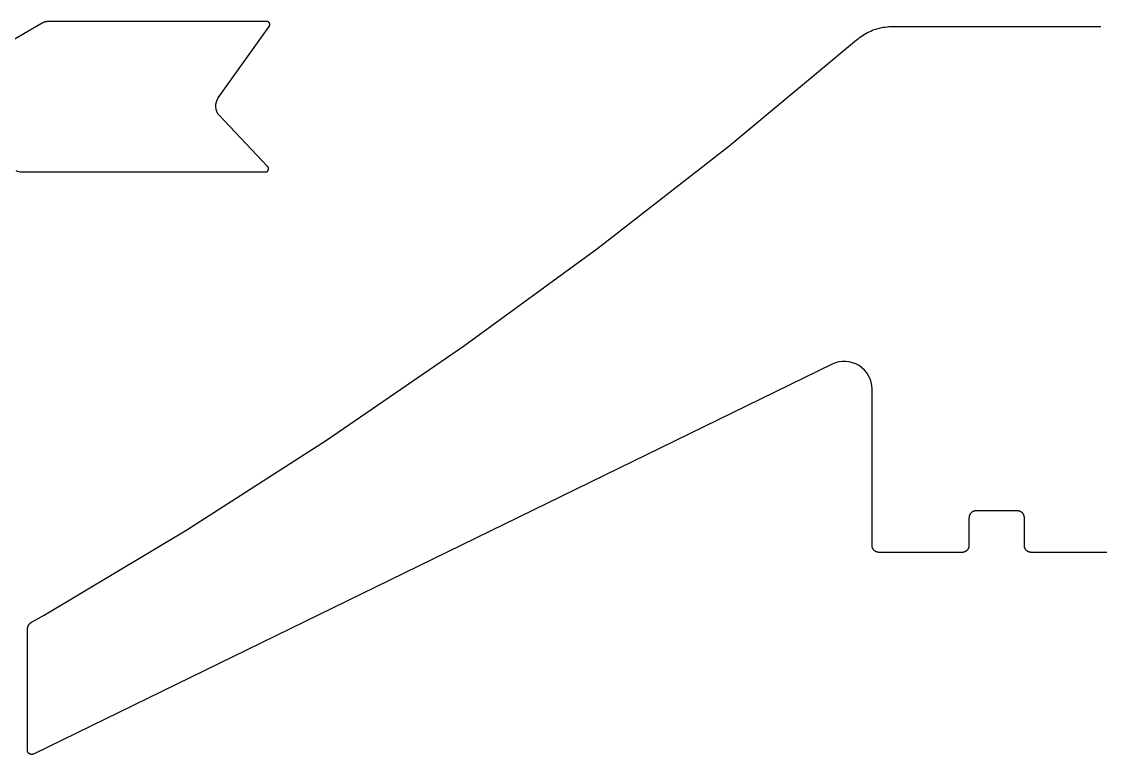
# Model space of a CAD drawing. Extents: x -3038 to -58, y -1919 to -667.
# Drawn here: x -1468 to -688, y -1224 to -694 of the extents above; entities that cross this region are included whole.
import ezdxf

# ---------------------------------------------------------------- set-up
doc = ezdxf.new("R2010")
doc.units = 0
doc.layers.add('DEFAULT', color=7, linetype='CONTINUOUS')

msp = doc.modelspace()

# ---------------------------------------------------------------- linework, layer by layer
at = {"layer": 'DEFAULT'}
for p, q in [((-1452.75, -695.63), (-1550.78, -752.16)), ((-1452.5, -695.5), (-1452.75, -695.63)), ((-1452.25, -695.36), (-1452.5, -695.5)), ((-1451.99, -695.24), (-1452.25, -695.36)), ((-1451.73, -695.13), (-1451.99, -695.24)), ((-1451.47, -695.02), (-1451.73, -695.13)), ((-1451.2, -694.92), (-1451.47, -695.02)), ((-1450.93, -694.83), (-1451.2, -694.92)), ((-1450.66, -694.76), (-1450.93, -694.83)), ((-1450.39, -694.68), (-1450.66, -694.76)), ((-1450.11, -694.62), (-1450.39, -694.68)), ((-1449.83, -694.57), (-1450.11, -694.62)), ((-1449.55, -694.53), (-1449.83, -694.57)), ((-1449.27, -694.49), (-1449.55, -694.53)), ((-1448.98, -694.47), (-1449.27, -694.49)), ((-1448.7, -694.45), (-1448.98, -694.47)), ((-1448.42, -694.45), (-1448.7, -694.45)), ((-1290.16, -694.45), (-1448.42, -694.45)), ((-1325.69, -749.63), (-1288.77, -698.13)), ((-1290.13, -694.45), (-1290.16, -694.45)), ((-1290.1, -694.45), (-1290.13, -694.45)), ((-1290.06, -694.45), (-1290.1, -694.45)), ((-1290.03, -694.45), (-1290.06, -694.45)), ((-1290, -694.46), (-1290.03, -694.45)), ((-1289.97, -694.46), (-1290, -694.46)), ((-1289.94, -694.46), (-1289.97, -694.46)), ((-1289.91, -694.47), (-1289.94, -694.46)), ((-1289.87, -694.48), (-1289.91, -694.47)), ((-1289.84, -694.48), (-1289.87, -694.48)), ((-1289.81, -694.49), (-1289.84, -694.48)), ((-1289.78, -694.5), (-1289.81, -694.49)), ((-1289.75, -694.51), (-1289.78, -694.5)), ((-1289.72, -694.51), (-1289.75, -694.51)), ((-1289.68, -694.52), (-1289.72, -694.51)), ((-1289.65, -694.54), (-1289.68, -694.52)), ((-1289.62, -694.55), (-1289.65, -694.54)), ((-1289.59, -694.56), (-1289.62, -694.55)), ((-1289.56, -694.57), (-1289.59, -694.56)), ((-1289.53, -694.59), (-1289.56, -694.57)), ((-1289.49, -694.6), (-1289.53, -694.59)), ((-1289.46, -694.61), (-1289.49, -694.6)), ((-1289.43, -694.63), (-1289.46, -694.61)), ((-1289.4, -694.65), (-1289.43, -694.63)), ((-1289.37, -694.66), (-1289.4, -694.65)), ((-1289.34, -694.68), (-1289.37, -694.66)), ((-1289.31, -694.7), (-1289.34, -694.68)), ((-1289.28, -694.72), (-1289.31, -694.7)), ((-1289.25, -694.74), (-1289.28, -694.72)), ((-1289.22, -694.76), (-1289.25, -694.74)), ((-1289.19, -694.78), (-1289.22, -694.76)), ((-1289.17, -694.8), (-1289.19, -694.78)), ((-1289.14, -694.83), (-1289.17, -694.8)), ((-1289.11, -694.85), (-1289.14, -694.83)), ((-1289.08, -694.87), (-1289.11, -694.85)), ((-1289.06, -694.9), (-1289.08, -694.87)), ((-1289.03, -694.92), (-1289.06, -694.9)), ((-1289, -694.95), (-1289.03, -694.92)), ((-1288.98, -694.97), (-1289, -694.95)), ((-1288.95, -695), (-1288.98, -694.97)), ((-1288.93, -695.03), (-1288.95, -695)), ((-1288.9, -695.05), (-1288.93, -695.03)), ((-1288.88, -695.08), (-1288.9, -695.05)), ((-1288.85, -695.11), (-1288.88, -695.08)), ((-1288.83, -695.14), (-1288.85, -695.11)), ((-1288.81, -695.17), (-1288.83, -695.14)), ((-1288.76, -695.23), (-1288.81, -695.17)), ((-1288.77, -698.13), (-1288.73, -698.08)), ((-1288.72, -695.29), (-1288.76, -695.23)), ((-1288.73, -698.08), (-1288.69, -698.02)), ((-1288.68, -695.35), (-1288.72, -695.29)), ((-1288.69, -698.02), (-1288.66, -697.95)), ((-1288.64, -695.42), (-1288.68, -695.35)), ((-1288.66, -697.95), (-1288.62, -697.89)), ((-1288.61, -695.48), (-1288.64, -695.42)), ((-1288.62, -697.89), (-1288.59, -697.82)), ((-1288.58, -695.55), (-1288.61, -695.48)), ((-1288.59, -697.82), (-1288.55, -697.76)), ((-1288.54, -695.62), (-1288.58, -695.55)), ((-1288.55, -697.76), (-1288.52, -697.69)), ((-1288.52, -695.68), (-1288.54, -695.62)), ((-1288.49, -695.75), (-1288.52, -695.68)), ((-1288.52, -697.69), (-1288.49, -697.61)), ((-1288.46, -695.82), (-1288.49, -695.75)), ((-1288.49, -697.61), (-1288.47, -697.54)), ((-1288.47, -697.54), (-1288.44, -697.47)), ((-1288.44, -695.89), (-1288.46, -695.82)), ((-1288.42, -695.96), (-1288.44, -695.89)), ((-1288.44, -697.47), (-1288.42, -697.39)), ((-1288.4, -696.04), (-1288.42, -695.96)), ((-1288.42, -697.39), (-1288.4, -697.31)), ((-1288.38, -696.11), (-1288.4, -696.04)), ((-1288.4, -697.31), (-1288.38, -697.23)), ((-1288.37, -696.19), (-1288.38, -696.11)), ((-1288.38, -697.23), (-1288.37, -697.15)), ((-1288.35, -696.27), (-1288.37, -696.19)), ((-1288.37, -697.15), (-1288.35, -697.07)), ((-1288.34, -696.35), (-1288.35, -696.27)), ((-1288.35, -697.07), (-1288.34, -696.99)), ((-1288.33, -696.43), (-1288.34, -696.35)), ((-1288.34, -696.99), (-1288.33, -696.91)), ((-1288.33, -696.51), (-1288.33, -696.43)), ((-1288.32, -696.59), (-1288.33, -696.51)), ((-1288.33, -696.83), (-1288.32, -696.75)), ((-1288.33, -696.91), (-1288.33, -696.83)), ((-1288.32, -696.67), (-1288.32, -696.59)), ((-1288.32, -696.75), (-1288.32, -696.67)), ((-854.27, -701.27), (-853.02, -700.76)), ((-853.02, -700.76), (-851.76, -700.29)), ((-851.76, -700.29), (-850.48, -699.87)), ((-850.48, -699.87), (-849.18, -699.49)), ((-849.18, -699.49), (-847.87, -699.15)), ((-847.87, -699.15), (-846.56, -698.85)), ((-846.56, -698.85), (-845.23, -698.61)), ((-845.23, -698.61), (-843.89, -698.4)), ((-843.89, -698.4), (-842.55, -698.24)), ((-842.55, -698.24), (-841.21, -698.13)), ((-841.21, -698.13), (-839.86, -698.06)), ((-839.86, -698.06), (-838.51, -698.04)), ((-838.51, -698.04), (-688.2, -698.04)), ((-956.85, -784.39), (-864.55, -707.67)), ((-864.55, -707.67), (-863.51, -706.81)), ((-863.51, -706.81), (-862.44, -705.99)), ((-862.44, -705.99), (-861.35, -705.2)), ((-861.35, -705.2), (-860.23, -704.44)), ((-860.23, -704.44), (-859.08, -703.73)), ((-859.08, -703.73), (-857.91, -703.06)), ((-857.91, -703.06), (-856.72, -702.42)), ((-856.72, -702.42), (-855.51, -701.83)), ((-855.51, -701.83), (-854.27, -701.27)), ((-1289.89, -799.17), (-1324.96, -762.19)), ((-1051.46, -858.22), (-956.85, -784.39)), ((-1289.9, -802.54), (-1289.88, -802.52)), ((-1289.86, -799.19), (-1289.89, -799.17)), ((-1289.88, -802.52), (-1289.85, -802.49)), ((-1289.84, -799.22), (-1289.86, -799.19)), ((-1289.85, -802.49), (-1289.82, -802.46)), ((-1289.81, -799.25), (-1289.84, -799.22)), ((-1289.82, -802.46), (-1289.8, -802.43)), ((-1289.79, -799.28), (-1289.81, -799.25)), ((-1289.8, -802.43), (-1289.77, -802.4)), ((-1289.77, -799.31), (-1289.79, -799.28)), ((-1289.74, -799.34), (-1289.77, -799.31)), ((-1289.77, -802.4), (-1289.75, -802.36)), ((-1289.75, -802.36), (-1289.72, -802.33)), ((-1289.72, -799.37), (-1289.74, -799.34)), ((-1289.7, -799.4), (-1289.72, -799.37)), ((-1289.72, -802.33), (-1289.7, -802.3)), ((-1289.68, -799.43), (-1289.7, -799.4)), ((-1289.7, -802.3), (-1289.68, -802.27)), ((-1289.65, -799.46), (-1289.68, -799.43)), ((-1289.68, -802.27), (-1289.66, -802.24)), ((-1289.66, -802.24), (-1289.63, -802.2)), ((-1289.63, -799.49), (-1289.65, -799.46)), ((-1289.61, -799.53), (-1289.63, -799.49)), ((-1289.63, -802.2), (-1289.61, -802.17)), ((-1289.57, -799.6), (-1289.61, -799.53)), ((-1289.61, -802.17), (-1289.59, -802.13)), ((-1289.59, -802.13), (-1289.55, -802.06)), ((-1289.53, -799.67), (-1289.57, -799.6)), ((-1289.55, -802.06), (-1289.52, -801.99)), ((-1289.5, -799.74), (-1289.53, -799.67)), ((-1289.52, -801.99), (-1289.48, -801.92)), ((-1289.46, -799.82), (-1289.5, -799.74)), ((-1289.48, -801.92), (-1289.45, -801.85)), ((-1289.43, -799.89), (-1289.46, -799.82)), ((-1289.45, -801.85), (-1289.42, -801.78)), ((-1289.4, -799.97), (-1289.43, -799.89)), ((-1289.42, -801.78), (-1289.4, -801.7)), ((-1289.38, -800.05), (-1289.4, -799.97)), ((-1289.4, -801.7), (-1289.37, -801.63)), ((-1289.35, -800.13), (-1289.38, -800.05)), ((-1289.37, -801.63), (-1289.35, -801.55)), ((-1289.33, -800.22), (-1289.35, -800.13)), ((-1289.35, -801.55), (-1289.33, -801.48)), ((-1289.31, -800.3), (-1289.33, -800.22)), ((-1289.33, -801.48), (-1289.31, -801.4)), ((-1289.3, -800.38), (-1289.31, -800.3)), ((-1289.31, -801.4), (-1289.3, -801.32)), ((-1289.28, -800.47), (-1289.3, -800.38)), ((-1289.3, -801.32), (-1289.28, -801.24)), ((-1289.27, -800.56), (-1289.28, -800.47)), ((-1289.28, -801.24), (-1289.27, -801.15)), ((-1289.26, -800.64), (-1289.27, -800.56)), ((-1289.27, -801.15), (-1289.26, -801.07)), ((-1289.26, -800.73), (-1289.26, -800.64)), ((-1289.26, -800.81), (-1289.26, -800.73)), ((-1289.26, -800.9), (-1289.26, -800.81)), ((-1289.26, -800.99), (-1289.26, -800.9)), ((-1289.26, -801.07), (-1289.26, -800.99)), ((-1467.59, -803.07), (-1291.09, -803.07)), ((-1291.09, -803.07), (-1291.06, -803.07)), ((-1291.06, -803.07), (-1291.02, -803.07)), ((-1291.02, -803.07), (-1290.99, -803.07)), ((-1290.99, -803.07), (-1290.96, -803.07)), ((-1290.96, -803.07), (-1290.93, -803.06)), ((-1290.93, -803.06), (-1290.89, -803.06)), ((-1290.89, -803.06), (-1290.86, -803.06)), ((-1290.86, -803.06), (-1290.82, -803.05)), ((-1290.82, -803.05), (-1290.79, -803.04)), ((-1290.79, -803.04), (-1290.76, -803.04)), ((-1290.76, -803.04), (-1290.72, -803.03)), ((-1290.72, -803.03), (-1290.69, -803.02)), ((-1290.69, -803.02), (-1290.66, -803.01)), ((-1290.66, -803.01), (-1290.62, -803)), ((-1290.62, -803), (-1290.59, -802.99)), ((-1290.59, -802.99), (-1290.55, -802.98)), ((-1290.55, -802.98), (-1290.52, -802.96)), ((-1290.52, -802.96), (-1290.49, -802.95)), ((-1290.49, -802.95), (-1290.45, -802.94)), ((-1290.45, -802.94), (-1290.42, -802.92)), ((-1290.42, -802.92), (-1290.39, -802.9)), ((-1290.39, -802.9), (-1290.36, -802.89)), ((-1290.36, -802.89), (-1290.32, -802.87)), ((-1290.32, -802.87), (-1290.29, -802.85)), ((-1290.29, -802.85), (-1290.26, -802.83)), ((-1290.26, -802.83), (-1290.23, -802.81)), ((-1290.23, -802.81), (-1290.2, -802.79)), ((-1290.2, -802.79), (-1290.17, -802.77)), ((-1290.17, -802.77), (-1290.13, -802.75)), ((-1290.13, -802.75), (-1290.1, -802.72)), ((-1290.1, -802.72), (-1290.07, -802.7)), ((-1290.07, -802.7), (-1290.04, -802.68)), ((-1290.04, -802.68), (-1290.02, -802.65)), ((-1290.02, -802.65), (-1289.99, -802.63)), ((-1289.99, -802.63), (-1289.96, -802.6)), ((-1289.96, -802.6), (-1289.93, -802.57)), ((-1289.93, -802.57), (-1289.9, -802.54)), ((-1148.32, -929.09), (-1051.46, -858.22)), ((-1247.32, -996.93), (-1148.32, -929.09)), ((-882.13, -942.08), (-1459.04, -1223.74)), ((-853.36, -1073.04), (-853.36, -960.06)), ((-1348.36, -1061.69), (-1247.32, -996.93)), ((-783.21, -1051.85), (-783.25, -1052.02)), ((-783.17, -1051.69), (-783.21, -1051.85)), ((-783.12, -1051.52), (-783.17, -1051.69)), ((-783.07, -1051.36), (-783.12, -1051.52)), ((-783.01, -1051.2), (-783.07, -1051.36)), ((-782.94, -1051.04), (-783.01, -1051.2)), ((-782.87, -1050.89), (-782.94, -1051.04)), ((-782.8, -1050.74), (-782.87, -1050.89)), ((-782.72, -1050.59), (-782.8, -1050.74)), ((-782.63, -1050.44), (-782.72, -1050.59)), ((-782.54, -1050.29), (-782.63, -1050.44)), ((-782.44, -1050.15), (-782.54, -1050.29)), ((-782.34, -1050.02), (-782.44, -1050.15)), ((-782.24, -1049.88), (-782.34, -1050.02)), ((-782.13, -1049.75), (-782.24, -1049.88)), ((-782.01, -1049.62), (-782.13, -1049.75)), ((-781.89, -1049.5), (-782.01, -1049.62)), ((-781.77, -1049.38), (-781.89, -1049.5)), ((-781.64, -1049.27), (-781.77, -1049.38)), ((-781.51, -1049.16), (-781.64, -1049.27)), ((-781.38, -1049.05), (-781.51, -1049.16)), ((-781.24, -1048.95), (-781.38, -1049.05)), ((-781.1, -1048.86), (-781.24, -1048.95)), ((-780.95, -1048.76), (-781.1, -1048.86)), ((-780.81, -1048.68), (-780.95, -1048.76)), ((-780.66, -1048.6), (-780.81, -1048.68)), ((-780.5, -1048.52), (-780.66, -1048.6)), ((-780.35, -1048.45), (-780.5, -1048.52)), ((-780.19, -1048.39), (-780.35, -1048.45)), ((-780.03, -1048.33), (-780.19, -1048.39)), ((-779.87, -1048.27), (-780.03, -1048.33)), ((-779.71, -1048.22), (-779.87, -1048.27)), ((-779.54, -1048.18), (-779.71, -1048.22)), ((-779.37, -1048.14), (-779.54, -1048.18)), ((-779.21, -1048.11), (-779.37, -1048.14)), ((-779.04, -1048.08), (-779.21, -1048.11)), ((-778.87, -1048.06), (-779.04, -1048.08)), ((-778.7, -1048.05), (-778.87, -1048.06)), ((-778.53, -1048.04), (-778.7, -1048.05)), ((-778.36, -1048.04), (-778.53, -1048.04)), ((-748.36, -1048.04), (-778.36, -1048.04)), ((-748.19, -1048.04), (-748.36, -1048.04)), ((-748.02, -1048.05), (-748.19, -1048.04)), ((-747.85, -1048.06), (-748.02, -1048.05)), ((-747.68, -1048.08), (-747.85, -1048.06)), ((-747.51, -1048.11), (-747.68, -1048.08)), ((-747.34, -1048.14), (-747.51, -1048.11)), ((-747.17, -1048.18), (-747.34, -1048.14)), ((-747.01, -1048.22), (-747.17, -1048.18)), ((-746.84, -1048.27), (-747.01, -1048.22)), ((-746.68, -1048.33), (-746.84, -1048.27)), ((-746.52, -1048.39), (-746.68, -1048.33)), ((-746.36, -1048.45), (-746.52, -1048.39)), ((-746.21, -1048.52), (-746.36, -1048.45)), ((-746.06, -1048.6), (-746.21, -1048.52)), ((-745.91, -1048.68), (-746.06, -1048.6)), ((-745.76, -1048.76), (-745.91, -1048.68)), ((-745.61, -1048.86), (-745.76, -1048.76)), ((-745.47, -1048.95), (-745.61, -1048.86)), ((-745.34, -1049.05), (-745.47, -1048.95)), ((-745.2, -1049.16), (-745.34, -1049.05)), ((-745.07, -1049.27), (-745.2, -1049.16)), ((-744.94, -1049.38), (-745.07, -1049.27)), ((-744.82, -1049.5), (-744.94, -1049.38)), ((-744.7, -1049.62), (-744.82, -1049.5)), ((-744.59, -1049.75), (-744.7, -1049.62)), ((-744.48, -1049.88), (-744.59, -1049.75)), ((-744.37, -1050.02), (-744.48, -1049.88)), ((-744.27, -1050.15), (-744.37, -1050.02)), ((-744.18, -1050.29), (-744.27, -1050.15)), ((-744.08, -1050.44), (-744.18, -1050.29)), ((-744, -1050.59), (-744.08, -1050.44)), ((-743.92, -1050.74), (-744, -1050.59)), ((-743.84, -1050.89), (-743.92, -1050.74)), ((-743.77, -1051.04), (-743.84, -1050.89)), ((-743.71, -1051.2), (-743.77, -1051.04)), ((-743.65, -1051.36), (-743.71, -1051.2)), ((-743.59, -1051.52), (-743.65, -1051.36)), ((-743.54, -1051.69), (-743.59, -1051.52)), ((-743.5, -1051.85), (-743.54, -1051.69)), ((-743.46, -1052.02), (-743.5, -1051.85)), ((-783.35, -1052.87), (-783.36, -1053.04)), ((-783.36, -1053.04), (-783.36, -1073.04)), ((-783.33, -1052.53), (-783.35, -1052.7)), ((-783.35, -1052.7), (-783.35, -1052.87)), ((-783.31, -1052.36), (-783.33, -1052.53)), ((-783.28, -1052.19), (-783.31, -1052.36)), ((-783.25, -1052.02), (-783.28, -1052.19)), ((-743.43, -1052.19), (-743.46, -1052.02)), ((-743.4, -1052.36), (-743.43, -1052.19)), ((-743.38, -1052.53), (-743.4, -1052.36)), ((-743.37, -1052.7), (-743.38, -1052.53)), ((-743.36, -1052.87), (-743.37, -1052.7)), ((-743.36, -1053.04), (-743.36, -1052.87)), ((-743.36, -1073.04), (-743.36, -1053.04)), ((-1451.36, -1123.29), (-1348.36, -1061.69)), ((-853.35, -1073.21), (-853.36, -1073.04)), ((-853.35, -1073.38), (-853.35, -1073.21)), ((-853.33, -1073.55), (-853.35, -1073.38)), ((-853.31, -1073.72), (-853.33, -1073.55)), ((-853.28, -1073.89), (-853.31, -1073.72)), ((-853.25, -1074.05), (-853.28, -1073.89)), ((-853.21, -1074.22), (-853.25, -1074.05)), ((-853.17, -1074.39), (-853.21, -1074.22)), ((-853.12, -1074.55), (-853.17, -1074.39)), ((-853.07, -1074.71), (-853.12, -1074.55)), ((-853.01, -1074.87), (-853.07, -1074.71)), ((-852.94, -1075.03), (-853.01, -1074.87)), ((-852.87, -1075.18), (-852.94, -1075.03)), ((-852.8, -1075.34), (-852.87, -1075.18)), ((-783.84, -1075.18), (-783.92, -1075.34)), ((-783.77, -1075.03), (-783.84, -1075.18)), ((-783.71, -1074.87), (-783.77, -1075.03)), ((-783.65, -1074.71), (-783.71, -1074.87)), ((-783.59, -1074.55), (-783.65, -1074.71)), ((-783.54, -1074.39), (-783.59, -1074.55)), ((-783.5, -1074.22), (-783.54, -1074.39)), ((-783.46, -1074.05), (-783.5, -1074.22)), ((-783.43, -1073.89), (-783.46, -1074.05)), ((-783.4, -1073.72), (-783.43, -1073.89)), ((-783.38, -1073.55), (-783.4, -1073.72)), ((-783.37, -1073.38), (-783.38, -1073.55)), ((-783.36, -1073.21), (-783.37, -1073.38)), ((-783.36, -1073.04), (-783.36, -1073.21)), ((-743.35, -1073.21), (-743.36, -1073.04)), ((-743.35, -1073.38), (-743.35, -1073.21)), ((-743.33, -1073.55), (-743.35, -1073.38)), ((-743.31, -1073.72), (-743.33, -1073.55)), ((-743.28, -1073.89), (-743.31, -1073.72)), ((-743.25, -1074.05), (-743.28, -1073.89)), ((-743.21, -1074.22), (-743.25, -1074.05)), ((-743.17, -1074.39), (-743.21, -1074.22)), ((-743.12, -1074.55), (-743.17, -1074.39)), ((-743.07, -1074.71), (-743.12, -1074.55)), ((-743.01, -1074.87), (-743.07, -1074.71)), ((-742.94, -1075.03), (-743.01, -1074.87)), ((-742.87, -1075.18), (-742.94, -1075.03)), ((-742.8, -1075.34), (-742.87, -1075.18)), ((-852.72, -1075.49), (-852.8, -1075.34)), ((-852.63, -1075.63), (-852.72, -1075.49)), ((-852.54, -1075.78), (-852.63, -1075.63)), ((-852.44, -1075.92), (-852.54, -1075.78)), ((-852.34, -1076.06), (-852.44, -1075.92)), ((-852.24, -1076.19), (-852.34, -1076.06)), ((-852.13, -1076.32), (-852.24, -1076.19)), ((-852.01, -1076.45), (-852.13, -1076.32)), ((-851.89, -1076.57), (-852.01, -1076.45)), ((-851.77, -1076.69), (-851.89, -1076.57)), ((-851.64, -1076.81), (-851.77, -1076.69)), ((-851.51, -1076.92), (-851.64, -1076.81)), ((-851.38, -1077.02), (-851.51, -1076.92)), ((-851.24, -1077.12), (-851.38, -1077.02)), ((-851.1, -1077.22), (-851.24, -1077.12)), ((-850.95, -1077.31), (-851.1, -1077.22)), ((-850.81, -1077.4), (-850.95, -1077.31)), ((-850.66, -1077.48), (-850.81, -1077.4)), ((-850.5, -1077.55), (-850.66, -1077.48)), ((-850.35, -1077.62), (-850.5, -1077.55)), ((-850.19, -1077.69), (-850.35, -1077.62)), ((-850.03, -1077.75), (-850.19, -1077.69)), ((-849.87, -1077.8), (-850.03, -1077.75)), ((-849.71, -1077.85), (-849.87, -1077.8)), ((-849.54, -1077.89), (-849.71, -1077.85)), ((-849.37, -1077.93), (-849.54, -1077.89)), ((-849.21, -1077.96), (-849.37, -1077.93)), ((-849.04, -1077.99), (-849.21, -1077.96)), ((-848.87, -1078.01), (-849.04, -1077.99)), ((-848.7, -1078.03), (-848.87, -1078.01)), ((-848.53, -1078.03), (-848.7, -1078.03)), ((-848.36, -1078.04), (-848.53, -1078.03)), ((-788.36, -1078.04), (-848.36, -1078.04)), ((-788.19, -1078.03), (-788.36, -1078.04)), ((-788.02, -1078.03), (-788.19, -1078.03)), ((-787.85, -1078.01), (-788.02, -1078.03)), ((-787.68, -1077.99), (-787.85, -1078.01)), ((-787.51, -1077.96), (-787.68, -1077.99)), ((-787.34, -1077.93), (-787.51, -1077.96)), ((-787.17, -1077.89), (-787.34, -1077.93)), ((-787.01, -1077.85), (-787.17, -1077.89)), ((-786.84, -1077.8), (-787.01, -1077.85)), ((-786.68, -1077.75), (-786.84, -1077.8)), ((-786.52, -1077.69), (-786.68, -1077.75)), ((-786.36, -1077.62), (-786.52, -1077.69)), ((-786.21, -1077.55), (-786.36, -1077.62)), ((-786.06, -1077.48), (-786.21, -1077.55)), ((-785.91, -1077.4), (-786.06, -1077.48)), ((-785.76, -1077.31), (-785.91, -1077.4)), ((-785.61, -1077.22), (-785.76, -1077.31)), ((-785.47, -1077.12), (-785.61, -1077.22)), ((-785.34, -1077.02), (-785.47, -1077.12)), ((-785.2, -1076.92), (-785.34, -1077.02)), ((-785.07, -1076.81), (-785.2, -1076.92)), ((-784.94, -1076.69), (-785.07, -1076.81)), ((-784.82, -1076.57), (-784.94, -1076.69)), ((-784.7, -1076.45), (-784.82, -1076.57)), ((-784.59, -1076.32), (-784.7, -1076.45)), ((-784.48, -1076.19), (-784.59, -1076.32)), ((-784.37, -1076.06), (-784.48, -1076.19)), ((-784.27, -1075.92), (-784.37, -1076.06)), ((-784.18, -1075.78), (-784.27, -1075.92)), ((-784.08, -1075.63), (-784.18, -1075.78)), ((-784, -1075.49), (-784.08, -1075.63)), ((-783.92, -1075.34), (-784, -1075.49)), ((-742.72, -1075.49), (-742.8, -1075.34)), ((-742.63, -1075.63), (-742.72, -1075.49)), ((-742.54, -1075.78), (-742.63, -1075.63)), ((-742.44, -1075.92), (-742.54, -1075.78)), ((-742.34, -1076.06), (-742.44, -1075.92)), ((-742.24, -1076.19), (-742.34, -1076.06)), ((-742.13, -1076.32), (-742.24, -1076.19)), ((-742.01, -1076.45), (-742.13, -1076.32)), ((-741.89, -1076.57), (-742.01, -1076.45)), ((-741.77, -1076.69), (-741.89, -1076.57)), ((-741.64, -1076.81), (-741.77, -1076.69)), ((-741.51, -1076.92), (-741.64, -1076.81)), ((-741.38, -1077.02), (-741.51, -1076.92)), ((-741.24, -1077.12), (-741.38, -1077.02)), ((-741.1, -1077.22), (-741.24, -1077.12)), ((-740.95, -1077.31), (-741.1, -1077.22)), ((-740.81, -1077.4), (-740.95, -1077.31)), ((-740.66, -1077.48), (-740.81, -1077.4)), ((-740.5, -1077.55), (-740.66, -1077.48)), ((-740.35, -1077.62), (-740.5, -1077.55)), ((-740.19, -1077.69), (-740.35, -1077.62)), ((-740.03, -1077.75), (-740.19, -1077.69)), ((-739.87, -1077.8), (-740.03, -1077.75)), ((-739.71, -1077.85), (-739.87, -1077.8)), ((-739.54, -1077.89), (-739.71, -1077.85)), ((-739.37, -1077.93), (-739.54, -1077.89)), ((-739.21, -1077.96), (-739.37, -1077.93)), ((-739.04, -1077.99), (-739.21, -1077.96)), ((-738.87, -1078.01), (-739.04, -1077.99)), ((-738.7, -1078.03), (-738.87, -1078.01)), ((-738.53, -1078.03), (-738.7, -1078.03)), ((-738.36, -1078.04), (-738.53, -1078.03)), ((-678.36, -1078.04), (-738.36, -1078.04)), ((-1461.91, -1129.78), (-1461.77, -1129.62)), ((-1461.77, -1129.62), (-1461.64, -1129.48)), ((-1461.64, -1129.48), (-1461.49, -1129.34)), ((-1461.49, -1129.34), (-1461.34, -1129.2)), ((-1461.34, -1129.2), (-1461.19, -1129.07)), ((-1461.19, -1129.07), (-1461.03, -1128.94)), ((-1461.03, -1128.94), (-1460.87, -1128.82)), ((-1460.87, -1128.82), (-1460.7, -1128.7)), ((-1460.7, -1128.7), (-1460.53, -1128.59)), ((-1460.53, -1128.59), (-1460.36, -1128.49)), ((-1460.36, -1128.49), (-1451.36, -1123.29)), ((-1463.36, -1133.68), (-1463.35, -1133.48)), ((-1463.36, -1221.04), (-1463.36, -1133.68)), ((-1463.35, -1133.48), (-1463.34, -1133.28)), ((-1463.34, -1133.28), (-1463.33, -1133.08)), ((-1463.33, -1133.08), (-1463.3, -1132.88)), ((-1463.3, -1132.88), (-1463.27, -1132.68)), ((-1463.27, -1132.68), (-1463.23, -1132.48)), ((-1463.23, -1132.48), (-1463.19, -1132.28)), ((-1463.19, -1132.28), (-1463.14, -1132.08)), ((-1463.14, -1132.08), (-1463.08, -1131.89)), ((-1463.08, -1131.89), (-1463.02, -1131.7)), ((-1463.02, -1131.7), (-1462.95, -1131.51)), ((-1462.95, -1131.51), (-1462.87, -1131.32)), ((-1462.87, -1131.32), (-1462.79, -1131.13)), ((-1462.79, -1131.13), (-1462.7, -1130.95)), ((-1462.7, -1130.95), (-1462.6, -1130.77)), ((-1462.6, -1130.77), (-1462.5, -1130.6)), ((-1462.5, -1130.6), (-1462.39, -1130.43)), ((-1462.39, -1130.43), (-1462.28, -1130.26)), ((-1462.28, -1130.26), (-1462.16, -1130.09)), ((-1462.16, -1130.09), (-1462.04, -1129.93)), ((-1462.04, -1129.93), (-1461.91, -1129.78)), ((-1463.35, -1221.14), (-1463.36, -1221.04)), ((-1463.35, -1221.25), (-1463.35, -1221.14)), ((-1463.34, -1221.35), (-1463.35, -1221.25)), ((-1463.33, -1221.45), (-1463.34, -1221.35)), ((-1463.31, -1221.55), (-1463.33, -1221.45)), ((-1463.29, -1221.65), (-1463.31, -1221.55)), ((-1463.27, -1221.75), (-1463.29, -1221.65)), ((-1463.24, -1221.85), (-1463.27, -1221.75)), ((-1463.21, -1221.95), (-1463.24, -1221.85)), ((-1463.18, -1222.05), (-1463.21, -1221.95)), ((-1463.15, -1222.15), (-1463.18, -1222.05)), ((-1463.11, -1222.24), (-1463.15, -1222.15)), ((-1463.06, -1222.34), (-1463.11, -1222.24)), ((-1463.02, -1222.43), (-1463.06, -1222.34)), ((-1462.97, -1222.52), (-1463.02, -1222.43)), ((-1462.92, -1222.61), (-1462.97, -1222.52)), ((-1462.86, -1222.69), (-1462.92, -1222.61)), ((-1462.8, -1222.78), (-1462.86, -1222.69)), ((-1462.74, -1222.86), (-1462.8, -1222.78)), ((-1462.68, -1222.94), (-1462.74, -1222.86)), ((-1462.61, -1223.02), (-1462.68, -1222.94)), ((-1462.54, -1223.1), (-1462.61, -1223.02)), ((-1462.47, -1223.17), (-1462.54, -1223.1)), ((-1462.4, -1223.24), (-1462.47, -1223.17)), ((-1462.32, -1223.31), (-1462.4, -1223.24)), ((-1462.24, -1223.38), (-1462.32, -1223.31)), ((-1462.16, -1223.44), (-1462.24, -1223.38)), ((-1462.07, -1223.5), (-1462.16, -1223.44)), ((-1461.99, -1223.56), (-1462.07, -1223.5)), ((-1461.9, -1223.61), (-1461.99, -1223.56)), ((-1461.81, -1223.66), (-1461.9, -1223.61)), ((-1461.72, -1223.71), (-1461.81, -1223.66)), ((-1461.63, -1223.76), (-1461.72, -1223.71)), ((-1461.54, -1223.8), (-1461.63, -1223.76)), ((-1461.44, -1223.84), (-1461.54, -1223.8)), ((-1461.34, -1223.87), (-1461.44, -1223.84)), ((-1461.25, -1223.91), (-1461.34, -1223.87)), ((-1461.15, -1223.93), (-1461.25, -1223.91)), ((-1461.05, -1223.96), (-1461.15, -1223.93)), ((-1460.95, -1223.98), (-1461.05, -1223.96)), ((-1460.85, -1224), (-1460.95, -1223.98)), ((-1460.74, -1224.02), (-1460.85, -1224)), ((-1460.64, -1224.03), (-1460.74, -1224.02)), ((-1460.54, -1224.04), (-1460.64, -1224.03)), ((-1460.44, -1224.04), (-1460.54, -1224.04)), ((-1460.33, -1224.04), (-1460.44, -1224.04)), ((-1460.23, -1224.04), (-1460.33, -1224.04)), ((-1460.13, -1224.03), (-1460.23, -1224.04)), ((-1460.02, -1224.02), (-1460.13, -1224.03)), ((-1459.92, -1224.01), (-1460.02, -1224.02)), ((-1459.82, -1223.99), (-1459.92, -1224.01)), ((-1459.72, -1223.97), (-1459.82, -1223.99)), ((-1459.62, -1223.95), (-1459.72, -1223.97)), ((-1459.52, -1223.92), (-1459.62, -1223.95)), ((-1459.42, -1223.89), (-1459.52, -1223.92)), ((-1459.32, -1223.86), (-1459.42, -1223.89)), ((-1459.23, -1223.82), (-1459.32, -1223.86)), ((-1459.13, -1223.78), (-1459.23, -1223.82)), ((-1459.04, -1223.74), (-1459.13, -1223.78))]:
    msp.add_line(p, q, dxfattribs=at)
for centre, radius, start, end in [((-1317.22, -755.44), 10.27, 145.5274, 221.07264), ((-1467.56, -794.47), 8.61, 241.81771, 269.79889), ((-873.36, -960.06), 20, 0, 116.02202)]:
    msp.add_arc(centre, radius, start, end, dxfattribs=at)

doc.saveas('drawing.dxf')
